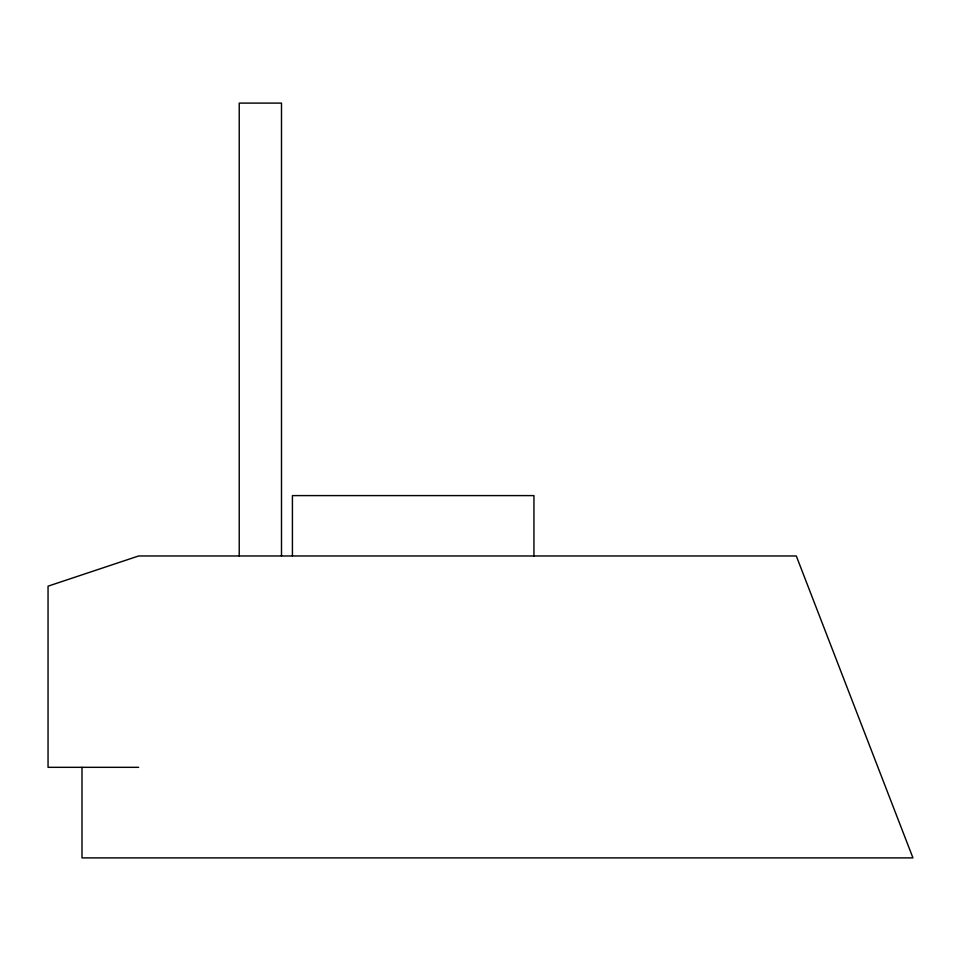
<?xml version="1.0" encoding="UTF-8"?>
<svg xmlns="http://www.w3.org/2000/svg" width="961" height="961" viewBox="0 0 961 961"><rect width="100%" height="100%" fill="white"/><g stroke="black" fill="none" stroke-linecap="round" stroke-linejoin="round"><path stroke-width="1.44" d="M138.624 767.322L48.05 767.322L48.05 586.174L138.624 555.975L796.297 555.975L912.95 857.897L81.997 857.897L81.997 767.322M533.944 555.975L533.944 495.6L292.42 495.6L292.42 555.975M281.489 555.975L281.489 103.103L239.229 103.103L239.229 555.975"/></g></svg>
